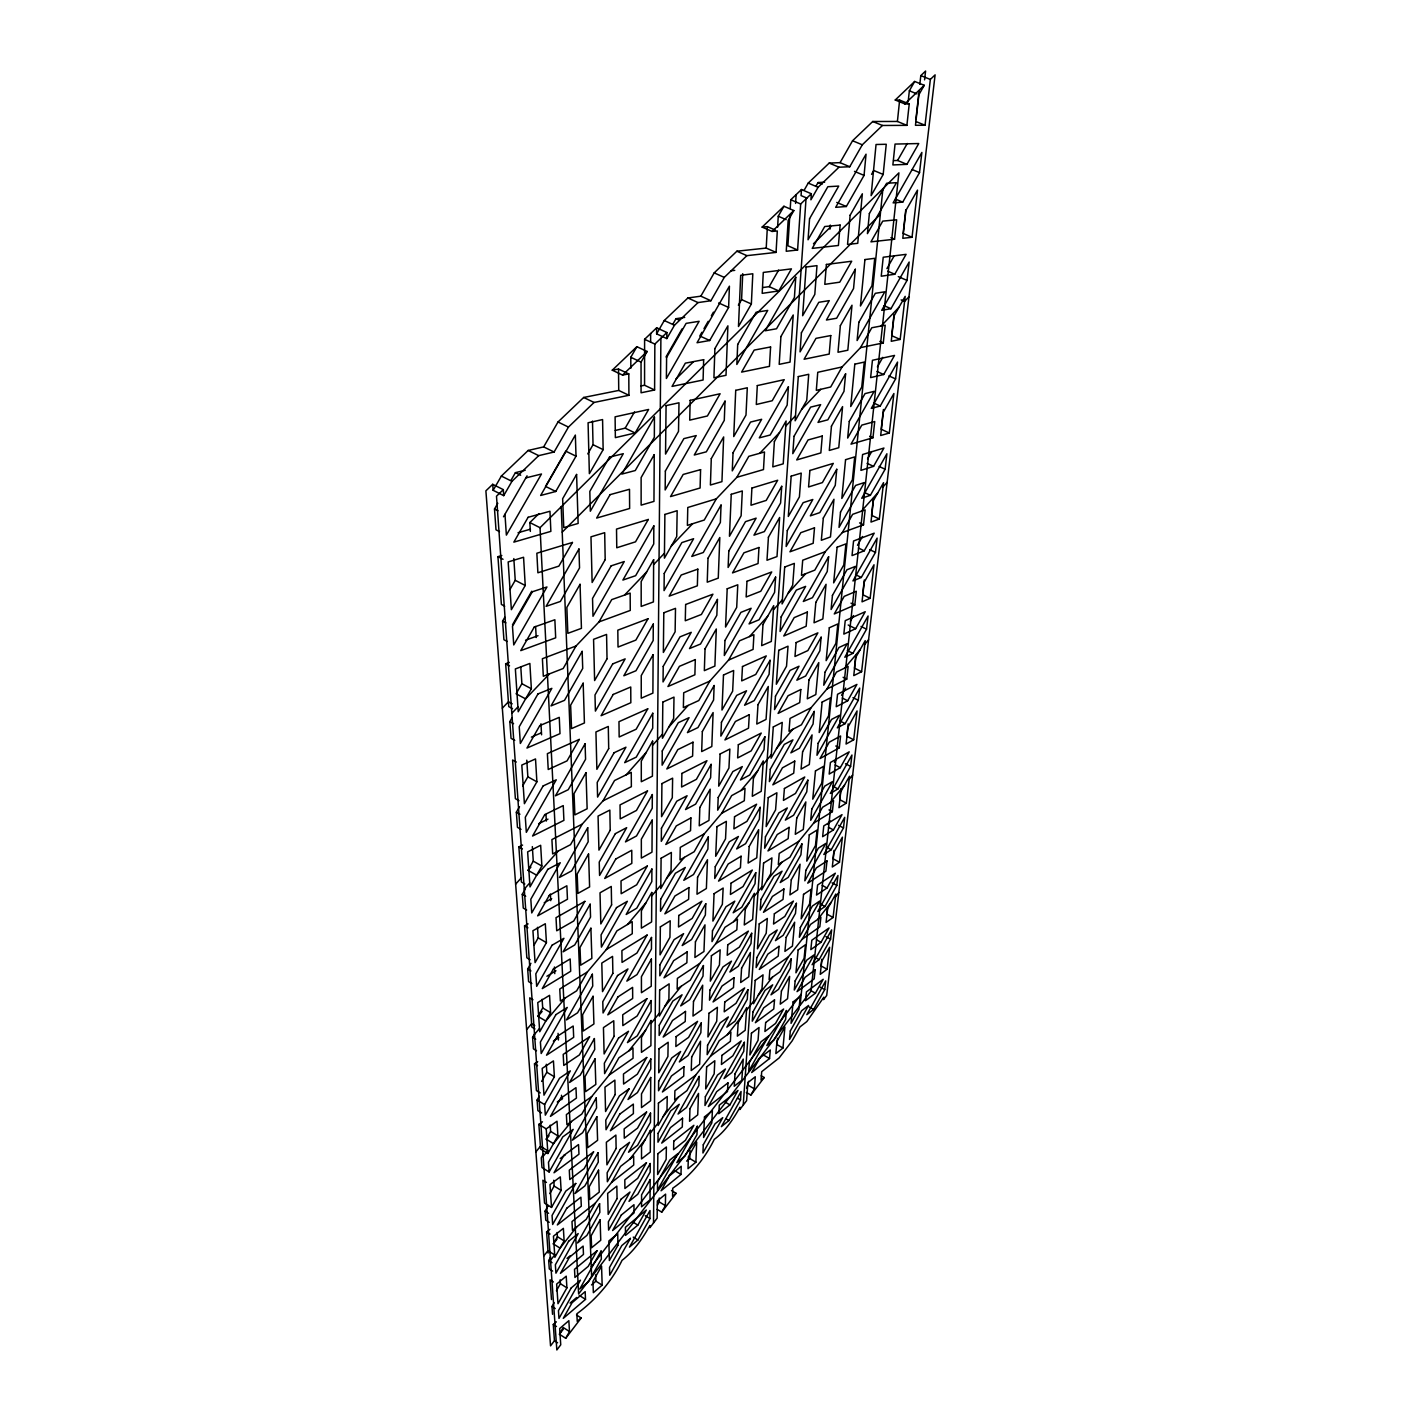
<?xml version="1.0" encoding="UTF-8"?>
<svg xmlns="http://www.w3.org/2000/svg" width="1421" height="1421" viewBox="0 0 1421 1421"><rect width="100%" height="100%" fill="white"/><g stroke="black" fill="none" stroke-linecap="round" stroke-linejoin="round"><path stroke-width="1.5" d="M666.875 332.514L654.85 344.077L654.601 389.993L644.566 385.251L644.601 339.299L656.662 327.789L666.875 332.514L666.822 338.589L656.626 333.864L656.662 327.789M650.623 342.372L650.64 333.526M649.93 1218.543L649.983 1210.55L629.45 1247.123L637.905 1240L649.93 1218.543L645.276 1215.683M653.518 1222.948L660.889 338.287M657.408 1205.132L659.237 1201.9L659.273 1198.045M657.141 1209.307L661.742 1212.149L665.383 1205.665L665.579 1194.137L657.337 1200.94L657.141 1218.188L649.894 1227.726L649.894 1225.524C642.594 1238.455 633.926 1251.208 622.043 1260.338C611.616 1281.635 595.879 1299.735 576.837 1313.803L577.246 1321.37L581.171 1317.978L576.482 1314.958M680.979 1174.457L681.21 1166.268L669.469 1175.824L661.067 1190.78L680.979 1174.457L674.797 1170.709M686.609 1161.099L689.789 1158.524L690.055 1150.477M695.899 1162.2L696.681 1142.111L688.386 1156.872L688.013 1168.684L695.899 1162.2L689.789 1158.524M728.618 307.451L729.417 286.172L697.054 342.727L709.701 340.507L728.618 307.451L718.706 302.957M738.369 305.213L741.584 299.6L742.721 273.685M751.354 304.005L752.81 273.773L740.678 275.319L738.476 326.528L751.354 304.005L741.584 299.6M762.136 227.094L772.1 231.445L777.305 230.966L776.061 252.405L766.221 248.071L767.376 226.632L762.136 227.094L783.948 206.276L793.842 210.557L788.158 220.521L786.239 251.268L797.59 250.007L800.68 204.002L811.338 193.753L801.48 189.526L790.787 199.739L790.236 208.496M777.607 227.2L778.246 216.223L783.948 206.276M789.827 215.086L787.891 245.762L797.59 250.007M795.582 203.416L796.151 194.624M740.501 1099.925L741.069 1091.523L721.371 1126.658L728.955 1120.53L740.501 1099.925L737.463 1098.131M801.48 189.526L801.071 195.601L806.968 198.123M743.236 1105.094L806.027 198.869M811.338 193.753L810.911 199.81L818.07 187.288L838.994 167.198L849.758 166.754L862.298 144.8L882.423 125.474L906.9 125.35L909.227 103.982L899.635 100.092L895.248 100.003L914.68 81.459L924.254 85.296L918.907 94.674L915.461 125.297L925.035 125.261L930.346 79.434L935.107 74.869L826.702 995.464L823.558 999.602L823.825 997.205L806.826 1021.575L799.97 1026.903L792.208 1040.794L779.188 1057.881L761.709 1071.683L761.034 1080.084L764.214 1077.544L761.212 1075.804M746.611 1088.433L748.636 1081.292M746.362 1092.429L750.874 1095.058L754.356 1088.841L755.279 1076.763L747.89 1082.607L746.611 1100.671L739.861 1109.535L740.021 1107.225C733.254 1119.144 725.456 1131.169 714.266 1139.358C704.674 1158.843 690.659 1175.842 672.737 1188.222L672.559 1196.233L676.094 1193.303L671.494 1190.496M829.971 229.154L830.29 225.069M759.755 1058.165L751.709 1072.535L769.56 1058.538L770.289 1049.995L758.317 1059.107M777.536 1038.307L776.985 1044.595L782.971 1048.023L775.866 1053.583L776.967 1041.273L784.907 1027.081L782.971 1048.023M864.057 175.405L866.046 154.179L835.69 207.324L846.33 206.507L864.057 175.405L854.501 171.373M883.187 174.446L886.242 144.267L876.047 144.498L871.109 195.654L883.187 174.446L873.755 170.484L871.57 174.339M800.112 1005.34L882.921 188.656M906.9 125.35L897.415 121.46L899.635 100.092M908.161 101.744L909.351 90.802L914.68 81.459M813.665 823.096L832.351 811.693L833.559 800.698L822.528 807.306L813.665 823.096L798.904 841.268L789.952 857.165L778.317 864.465L779.205 853.453L798.904 841.268M839.296 747.819L840.575 736.007L829.225 742.224L820.024 758.565L839.296 747.819L835.797 746.007M826.88 689.043L846.756 679.114L848.142 666.396L836.418 672.115L826.88 689.043L811.054 707.729L801.426 724.799L788.992 731.264L790.023 718.44L811.054 707.729M854.803 605.009L856.295 591.243L844.198 596.376L834.269 613.961L854.803 605.009L851.019 603.143M842.298 532.591L863.524 524.811L865.14 509.89L852.636 514.331L842.298 532.591L825.264 551.685L814.819 570.123L801.48 575.345L802.705 560.229L825.264 551.685M872.974 437.757L874.732 421.54L861.801 425.11L851.019 444.134L872.974 437.757L869.688 436.229M860.522 347.612L883.276 342.923L885.194 325.214L871.801 327.754L860.522 347.612L842.067 366.955L830.681 386.992L816.311 390.366L817.75 372.302L842.067 366.955M894.537 239.225L896.651 219.811L882.761 221.108L870.949 241.854L894.537 239.225L890.931 237.662M821.8 959.299L821.054 965.907L827.075 969.264L829.633 947.274L821.711 961.395L820.254 974.344L827.075 969.264M827.555 907.859L826.862 914.076L833.079 917.486L835.814 894.04L827.626 908.605L826.081 922.407L833.079 917.486M834.003 850.415L833.061 858.781L839.491 862.245L842.404 837.164L833.949 852.227L832.297 866.988L839.491 862.245M840.895 788.833L839.687 799.632L846.348 803.149L849.474 776.292L840.735 791.852L838.958 807.661L846.348 803.149M848.177 723.857L846.792 736.22L853.701 739.79L857.058 710.944L848 727.055L846.081 744.036L853.701 739.79M855.851 655.401L854.43 668.083L861.606 671.707L865.211 640.64L855.815 657.319L853.755 675.614L861.606 671.707M864.288 579.963L862.654 594.653L870.132 598.312L874.022 564.776L864.252 582.077L862.032 601.847L870.132 598.312M873.453 498.149L871.535 515.29L879.333 519.002L883.542 482.66L873.382 500.654L870.984 522.075L879.333 519.002M883.4 409.497L881.18 429.249L889.315 433.014L893.898 393.51L883.294 412.232L880.683 435.519L889.315 433.014M894.04 314.503L891.66 335.658L900.168 339.441L905.177 296.367L894.093 315.871L891.251 341.289L900.168 339.441M905.763 209.864L903.117 233.453L912.033 237.271L917.504 190.112L905.923 210.468L902.797 238.302L912.033 237.271M915.906 119.24L919.085 90.891M919.813 84.336L920.808 75.615L925.586 71.05L924.574 79.842M824.713 989.62L825.725 980.899L806.808 1014.701L813.611 1009.443L824.713 989.62L820.254 987.115M830.575 939.192L831.64 929.902L812.119 964.752L819.118 959.637L830.575 939.192L825.956 936.652M836.809 885.407L837.964 875.496L817.785 911.465L824.979 906.509L836.809 885.407L832.049 882.832M843.47 827.946L844.713 817.341L823.843 854.483L831.249 849.74L843.47 827.946L838.55 825.335M850.611 766.399L851.943 755.031L830.344 793.433L837.946 788.921L850.611 766.399L845.513 763.734M858.284 700.322L859.705 688.084L837.306 727.854L845.158 723.626L858.284 700.322L852.991 697.622M866.544 629.183L868.071 616.004L844.82 657.23L852.92 653.34L866.544 629.183L861.019 626.448M875.46 552.396L877.112 538.133L852.937 580.923L861.304 577.459L875.46 552.396L869.705 549.625M885.105 469.25L886.899 453.779L861.73 498.256L870.363 495.307L885.105 469.25L879.119 466.443M895.585 378.91L897.539 362.071L871.286 408.378L880.221 406.033L895.585 378.91L888.907 375.89M907.024 280.417L909.156 262.032L881.713 310.311L890.967 308.694L907.024 280.417L898.285 276.615M919.529 172.616L921.874 152.438L893.134 202.883L902.726 202.137L919.529 172.616L912.193 169.561M637.851 1225.115L646.306 1210.035L625.418 1227.3L625.524 1235.364L637.851 1225.115L633.144 1222.202M788.371 956.866L780.04 971.733L769.098 979.584L769.862 970.01L788.371 956.866L802.208 939.21L810.503 924.449L820.894 917.22L819.846 926.794L802.208 939.21M827.022 888.001L835.335 873.205L817.59 885.017L816.524 895.07L827.022 888.001L822.208 885.39M729.897 1104.881L737.996 1090.422L719.292 1105.201L718.848 1113.691L729.897 1104.881L725.296 1102.181M821.018 942.301L829.065 927.966L811.817 940.222L810.823 949.619L821.018 942.301L816.382 939.743M815.405 993.19L823.203 979.282L806.418 991.894L805.494 1000.721L815.405 993.19L810.911 990.668M699.665 963.527L690.304 980.153L677.142 989.034L677.373 978.376L699.665 963.527L715.704 943.775L724.994 927.291L737.446 919.192L736.824 929.867L715.704 943.775M847.68 700.784L856.916 684.407L837.537 694.265L836.223 706.734L847.68 700.784L842.316 698.048M576.695 1226.909L560.052 1248.135L553.32 1243.89L557.387 1236.679L557.103 1232.487M552.609 1271.067L549.288 1268.953L548.684 1260.551L550.709 1256.946M564.119 1240.906L554.865 1257.336L553.444 1236.217L563.373 1228.366L564.119 1240.906L557.387 1236.679M834.393 762.331L836.383 758.814M595.346 1203.107L586.234 1219.307L572.45 1230.284L571.988 1221.563L595.346 1203.107L611.545 1182.45L620.568 1166.392L633.659 1156.214L633.713 1165.06L611.545 1182.45M840.291 767.677L849.207 751.851L830.397 762.491L829.189 774.072L840.291 767.677L835.139 764.978M556.446 1290.748L560.407 1283.696L560.158 1279.806M552.556 1314.301L551.987 1306.503L554.119 1302.72M566.908 1287.835L557.991 1303.714L556.659 1284.069L566.215 1276.182L566.908 1287.835L560.407 1283.696M827.857 824.482L830.006 820.663M695.668 1075.129L686.947 1090.635L674.691 1099.943L674.886 1090.76L695.668 1075.129L710.607 1056.069L719.257 1040.687L730.909 1032.072L730.376 1041.344L710.607 1056.069M833.434 829.935L842.014 814.642L823.771 825.921L822.635 836.685L833.434 829.935L828.443 827.271M559.43 1334.23L563.213 1327.498L569.501 1331.548L565.7 1338.298L559.43 1334.23L563.302 1329.168M541.596 1112.892L537.866 1110.618L537.102 1100.049L539.234 1096.284M554.385 1076.781L543.977 1095.182L542.183 1068.414L553.444 1060.901L554.385 1076.781L546.819 1072.233L546.303 1064.276M857.485 545.309L862.458 536.499M544.616 1104.597L559.501 1078.273L570.336 1070.883L545.327 1115.165L544.616 1104.597L537.102 1100.049M704.319 833.807L694.194 851.712L680.002 859.883L680.268 847.396L704.319 833.807L721.619 813.38L731.655 795.618L745.03 788.3L744.302 800.734L721.619 813.38M864.234 550.815L874.199 533.177L853.559 540.992L852.032 555.593L864.234 550.815L858.426 548.009M571.491 1121.453L553.497 1143.639L546.232 1139.18L550.62 1131.4L550.211 1125.13M543.302 1154.172L541.277 1157.778L541.969 1167.547L549.128 1171.97L573.178 1129.375L562.769 1136.907L548.488 1162.236L549.128 1171.97M547.902 1153.532L557.885 1135.841L557.014 1121.222L546.232 1128.878L547.902 1153.532L540.637 1149.074L538.861 1124.366L542.467 1121.826M850.326 621.243L853.524 615.577M591.651 1096.621L581.828 1114.028L566.908 1124.739L566.375 1114.579L591.651 1096.621L609.129 1075.075L618.881 1057.81L632.984 1047.987L633.056 1058.254L609.129 1075.075M855.637 628.704L865.229 611.723L845.229 620.657L843.825 634.121L855.637 628.704L848.195 625.009M549.874 1193.604L554.137 1186.055L553.764 1180.247M549.216 1222.326L545.771 1220.159L545.113 1211.118L548.293 1205.505M551.508 1207.424L561.117 1190.389L560.318 1176.872L549.98 1184.634L551.508 1207.424L544.527 1203.072L542.893 1180.229L546.446 1182.432M841.552 695.313L845.655 688.048M531.809 983.492L528.576 981.591L527.671 969.033L530.903 963.331M546.428 942.62L535.078 962.621L532.928 930.737L545.309 923.739L546.428 942.62L538.186 937.86L537.511 927.345M877.396 366.884L882.814 357.346M709.79 681.121L698.777 700.553L683.359 707.605L683.696 692.791L709.79 681.121L728.564 660.09L739.471 640.853L753.912 634.707L753.077 649.397L728.564 660.09M883.702 374.522L894.52 355.428L872.441 360.295L870.629 377.595L883.702 374.522L876.935 371.467M565.416 997.879L545.806 1021.042L537.92 1016.37L542.698 1007.951L542.129 999.283M536.516 1050.723L533.426 1048.858L532.591 1037.348L534.651 1033.706M550.566 1012.605L539.714 1031.77L537.76 1002.604L549.554 995.322L550.566 1012.605L542.698 1007.951M867.538 458.912L871.695 451.594M587.335 971.982L576.66 990.828L560.389 1001.023L559.767 989.016L587.335 971.982L606.323 949.548L616.892 930.879L632.203 921.678L632.274 933.721L606.323 949.548M873.56 466.372L883.933 448.041L862.6 454.507L860.931 470.369L873.56 466.372L867.094 463.335M541.632 1081.417L546.819 1072.233M716.326 498.842L704.248 520.05L687.391 525.379L687.782 507.492L716.326 498.842L736.86 477.314L748.814 456.319L764.498 451.985L763.486 469.569L736.86 477.314M906.9 164.356L918.748 143.539L895.052 144.072L892.868 164.943L906.9 164.356L897.592 160.466L893.56 160.626M558.187 851.09L536.658 875.212L528.044 870.327L533.266 861.144L532.342 846.614M526.658 910.026L523.265 908.072L522.271 894.306L525.468 888.711M541.881 866.028L529.997 886.917L527.635 851.907L540.655 845.282L541.881 866.028L533.266 861.144M886.935 268.587L894.129 255.94M582.201 824.144L570.549 844.66L552.662 853.95L551.916 839.562L582.201 824.144L603.001 800.858L614.529 780.538L631.261 772.349L631.368 786.683L603.001 800.858M894.768 274.253L906.083 254.341L883.223 257.237L881.233 276.207L894.768 274.253L887.681 271.18M534.065 945.125L538.186 937.86M520.779 666.786L521.88 683.696L516.107 693.785L525.592 698.883L549.447 673.874M804.144 190.236L808.229 183.078L829.189 163.078L840.06 162.651L849.758 166.754M514.757 740.394L511.045 738.369L509.837 721.619L511.915 717.978M815.903 186.311L818.052 182.545L824.642 182.19M531.365 688.776L518.221 711.761L515.361 668.936L529.873 663.447L531.365 688.776L521.88 683.696M762.917 287.522L769.187 286.651L778.637 270.114M840.06 162.651L852.564 140.75L872.743 121.496L897.415 121.46M576.038 645.987L563.178 668.509L543.319 676.254L542.396 658.705L576.038 645.987L598.987 621.918L611.705 599.626L630.16 593.108L630.267 610.426L598.987 621.918M778.815 290.95L791.426 268.871L763.29 272.441L762.189 293.348L778.815 290.95L769.187 286.651M522.662 785.92L527.848 776.825L526.782 760.182M521.01 829.349L517.457 827.359L516.356 812.226L519.5 806.702M536.889 781.799L524.402 803.7L521.809 765.066L535.522 758.938L536.889 781.799L527.848 776.825M897.592 160.466L907.273 143.468M630.853 368.252L630.782 357.293L636.874 346.688L647.141 351.484L641.049 362.106L641.066 392.782L654.601 389.993M555.753 491.488L576.02 456.194L575.345 435.057L540.655 495.467L555.753 491.488L545.522 486.373L565.753 451.15L576.02 456.194M509.908 589.573L515.237 580.301L513.834 558.56M587.743 453.921L593.037 444.702L592.486 421.078M656.626 333.864L664.264 320.524L687.888 297.966L700.837 296.172L710.909 300.737L724.266 277.397L746.895 255.656L776.061 252.405M507.19 641.457L503.922 639.734L502.59 621.119L504.775 617.282M672.755 324.379L676.005 318.713L684.709 317.38M525.237 585.488L511.365 609.68L508.167 561.934L523.567 557.263L525.237 585.488L515.237 580.301M603.143 449.64L589.36 473.655L588.081 422.765L602.575 419.568L603.143 449.64L593.037 444.702M666.822 338.589L674.478 325.231L698.031 302.584L710.909 300.737M512.484 624.796L531.738 591.225M615.24 430.456L625.187 428.165L634.494 411.912M666.023 356.92L682.098 328.855M700.837 296.172L714.195 272.868L736.877 251.215L766.221 248.071M635.151 432.979L648.615 409.461L615.098 416.833L615.364 437.632L635.151 432.979L625.187 428.165M701.903 332.283L699.807 335.96L709.701 340.507M703.999 328.624L708.209 321.288M711.353 315.782L713.449 312.123M554.101 452.02L538.701 455.644L511.933 481.346L503.709 495.645L493.158 490.316L501.364 476.053L528.186 450.457L543.675 446.887L554.101 452.02L568.453 427.082L594.067 402.463L628.917 395.287L628.793 373.901L618.508 369.034L612.256 370.188L622.576 375.073L628.793 373.901M499.464 531.578L496 529.82L494.508 509.002L497.812 503.265M511.009 480.298L515.414 472.642L525.202 470.262M503.496 516.782L527.049 475.822M543.675 446.887L558.009 421.984L583.676 397.471L618.739 390.438L628.917 395.287M565.7 1338.298L581.171 1317.978M661.742 1212.149L676.094 1193.303M750.874 1095.058L764.214 1077.544M556.357 1321.85L553.284 1324.461L554.456 1340.731L550.549 1345.865L485.893 490.831L492.714 484.312L503.318 489.641L503.709 495.645M591.26 1266.822L801.249 994.114M550.495 1260.32L554.705 1254.956L547.973 1250.693L543.746 1256.04M629.681 1159.305L645.454 1139.198M650.427 1132.857L658.189 1122.945M663.11 1116.657L678.456 1097.083M727.374 1034.683L741.94 1016.122M746.522 1010.26L753.716 1001.077M758.263 995.286L772.456 977.168M817.732 919.405L831.232 902.193M835.495 896.758L838.834 892.512M553.32 1243.89L557.156 1239.005M543.142 1156.374L547.707 1150.761L540.442 1146.285L535.877 1151.88M628.704 1050.972L645.685 1030.047M651.031 1023.457L659.397 1013.137M664.691 1006.619L681.192 986.298M733.662 921.643L749.258 902.442M754.178 896.385L761.869 886.899M766.736 880.913L781.905 862.227M830.201 802.705L844.571 784.996M849.101 779.419L852.653 775.031M546.232 1139.18L549.003 1135.77M534.527 1034.346L539.5 1028.484M627.549 924.467L645.951 902.744M651.759 895.887L660.801 885.194M666.538 878.427L684.371 857.36M740.963 790.52L757.748 770.697M763.041 764.445L771.301 754.675M776.523 748.512L792.811 729.275M844.589 668.136L859.954 649.983M864.803 644.264L868.586 639.77M526.623 1029.639L531.614 1023.777L534.758 1025.66M537.92 1016.37L542.129 1011.415M524.26 889.102L529.731 882.974M626.199 774.836L646.271 752.331M652.594 745.243L662.47 734.177M668.705 727.197L688.119 705.438M749.542 636.572L767.713 616.217M773.433 609.804L782.367 599.786M788.016 593.445L805.6 573.729M861.339 511.24L877.858 492.732M883.063 486.906L887.13 482.341M515.628 884.164L521.098 878.071M528.044 870.327L530.921 867.112M511.844 713.306L517.901 706.947M624.565 595.079L646.662 571.899M653.607 564.617L664.46 553.249M671.298 546.055L692.595 523.745M759.755 453.299L779.543 432.535M785.777 426.016L795.494 415.82M801.639 409.372L820.734 389.336M881.144 325.995L898.978 307.291M908.978 296.794L904.591 301.394L901.127 299.884M502.324 708.155L508.398 701.814L512.199 703.857M562.219 532.129L880.327 214.322M540.033 527.706L898.907 172.865L811 991.165L578.613 1293.909L540.033 527.706L529.855 522.555L538.95 513.603M675.97 378.945L693.359 361.84M813.487 243.755L830.876 226.667M503.318 489.641L496.497 496.195L556.837 1349.95L560.744 1344.817L559.661 1328.582L568.844 1320.677L569.501 1331.548M622.576 375.073L647.141 351.484M772.1 231.445L793.842 210.557M895.248 100.003L904.857 103.911L924.254 85.296M612.256 370.188L636.874 346.688M585.505 1299.362L563.284 1318.351L572.041 1302.755L585.168 1291.618L585.505 1299.362L579.2 1295.348M602.167 1285.135L593.356 1292.666L592.93 1281.493L601.563 1266.111L602.167 1285.135L595.914 1281.191L595.683 1274.832M570.087 1303.057L576.677 1297.48M591.491 1284.921L595.914 1281.191M567.032 1258.384L570.336 1255.684M669.309 1175.167L672.542 1172.556M548.133 1253.073L546.605 1231.9L549.927 1229.307M560.247 1158.524L565.256 1154.829M557.281 1101.95L562.609 1098.22M540.211 1092.891L536.428 1090.6L534.491 1063.778L537.724 1061.647M553.355 1041.096L558.808 1037.543M546.907 976.245L555.948 970.774M530.14 959.743L526.854 957.825L524.562 925.888L528.097 923.899M544.207 902.761L551.703 898.64M524.829 883.986L521.4 882.015L518.86 846.952L522.591 845.069M538.648 823.718L547.973 819.135M531.383 737.108L541.135 732.916M512.537 708.688L508.754 706.628L505.663 663.767L509.304 662.399M525.557 640.214L538.008 635.702M504.704 606.181L501.382 604.44L497.936 556.659L501.808 555.504M518.043 532.733L530.459 529.198M525.912 477.882L541.472 474.01L506.373 535.113L504.97 514.313M640.676 386.032L644.566 385.251M730.696 270.843L734.764 270.345M904.857 103.911L909.227 103.982M920.808 75.615L930.346 79.434M909.351 90.802L916.989 93.893M915.675 121.424L925.035 125.261M872.743 121.496L882.423 125.474M852.564 140.75L862.298 144.8M829.189 163.078L838.994 167.198M895.408 199.047L902.726 202.137M818.052 182.545L821.977 184.215M808.229 183.078L818.07 187.288M836.774 202.421L846.33 206.507M790.787 199.739L800.68 204.002M778.246 216.223L786.168 219.651M767.376 226.632L775.315 230.095M883.986 305.604L890.967 308.694M736.877 251.215L746.895 255.656M879.83 341.377L883.276 342.923M714.195 272.868L724.266 277.397M687.888 297.966L698.031 302.584M873.56 402.978L880.221 406.033M676.005 318.713L679.38 320.276M664.264 320.524L674.478 325.231M644.601 339.299L654.85 344.077M630.782 357.293L641.049 362.106M864.377 492.465L870.363 495.307M859.581 522.91L863.524 524.811M583.676 397.471L594.067 402.463M558.009 421.984L568.453 427.082M855.566 574.67L861.304 577.459M528.186 450.457L538.701 455.644M515.414 472.642L520.672 475.253M501.364 476.053L511.933 481.346M847.413 650.587L852.92 653.34M843.115 677.284L846.756 679.114M494.508 509.002L497.989 510.761M839.864 720.909L845.158 723.626M497.936 556.659L503.052 559.288M832.848 786.239L837.946 788.921M502.59 621.119L505.894 622.86M828.994 809.899L832.351 811.693M505.663 663.767L509.535 665.827M826.312 847.094L831.249 849.74M509.837 721.619L513.585 723.662M820.219 903.916L824.979 906.509M516.285 762.029L512.59 760.004L515.379 798.673L518.985 800.68M814.517 957.079L819.118 959.637M516.356 812.226L519.944 814.215M809.153 1006.938L813.611 1009.443M518.86 846.952L522.377 848.941M522.271 894.306L525.699 896.278M763.521 1055.057L769.56 1058.538M524.562 925.888L527.902 927.824M748.352 1085.324L754.356 1088.841M527.671 969.033L530.939 970.952M532.946 999.762L529.749 997.862L531.845 1027.081L534.989 1028.964M725.918 1118.736L728.955 1120.53M532.591 1037.348L535.717 1039.213M534.491 1063.778L537.564 1065.626M538.861 1124.366L546.232 1128.878M550.62 1131.4L557.885 1135.841M659.237 1201.9L665.383 1205.665M554.137 1186.055L561.117 1190.389M633.251 1237.123L637.905 1240M545.113 1211.118L548.595 1213.303M546.605 1231.9L550.034 1234.05M548.684 1260.551L552.023 1262.683M553.373 1281.955L550.069 1279.859L551.49 1299.54M551.987 1306.503L555.22 1308.563M553.284 1324.461L556.464 1326.521M554.456 1340.731L557.6 1342.774M492.714 484.312L493.158 490.316M529.855 522.555L530.353 531.401M535.61 626.483L536.214 637.532M540.975 723.769L541.579 734.817M545.984 814.428L546.339 821.054M550.371 894.04L550.744 900.665M554.403 967.008L554.776 973.634M558.062 1033.333L558.435 1039.977M561.49 1095.254L561.721 1099.676M561.206 506.782L591.651 1276.928M618.508 369.034L618.739 390.438M650.161 1179.554L650.036 1199.821L641.564 1206.784L641.564 1194.883L650.161 1179.554M650.25 1163.533L650.196 1172.112L637.745 1194.279L629.006 1201.349L650.25 1163.533M650.427 1130.334L650.303 1152.058L641.528 1158.932L641.528 1146.179L650.427 1130.334M650.534 1113.123L650.481 1122.324L637.585 1145.273L628.526 1152.253L650.534 1113.123M650.729 1077.455L650.605 1100.795L641.51 1107.581L641.493 1093.868L650.729 1077.455M650.836 1058.947L650.782 1068.858L637.407 1092.607L628.011 1099.481L650.836 1058.947M651.049 1020.527L650.907 1045.678L641.475 1052.322L641.457 1037.543L651.049 1020.527M651.155 1000.562L651.102 1011.237L637.212 1035.891L627.443 1042.605L651.155 1000.562M651.404 959.051L651.244 986.227L641.439 992.693L641.422 976.707L651.404 959.051M651.511 937.451L651.457 949.015L636.999 974.593L626.839 981.129L651.511 937.451M651.777 892.459L651.6 921.927L641.386 928.162L641.386 910.825L651.777 892.459M651.902 869.013L651.83 881.571L636.768 908.179L626.181 914.467L651.902 869.013M652.186 820.095L651.99 852.156L641.351 858.089L641.333 839.225L652.186 820.095M652.328 794.552L652.239 808.229L636.519 835.957L625.471 841.907L652.328 794.552M652.612 741.158L652.417 776.168L641.297 781.728L641.297 761.105L652.612 741.158M652.772 713.235L652.701 728.191L636.253 757.127L624.689 762.668L652.772 713.235M653.109 654.726L652.896 693.111L641.244 698.191L641.244 675.579L653.109 654.726M653.287 624.068L653.18 640.498L635.969 670.748L623.837 675.774L653.287 624.068M653.642 559.679L653.411 601.936L641.191 606.412L641.173 581.526L653.642 559.679M653.838 525.841L653.731 543.977L635.649 575.683L622.895 580.052L653.838 525.841M654.228 454.649L653.962 501.4L641.137 505.13L641.12 477.58L654.228 454.649M654.442 417.135L654.335 437.259L635.276 470.529L621.847 474.081L654.442 417.135M657.55 1181.899L657.461 1190.176L678.03 1153.497L669.771 1160.122L657.55 1181.899M657.852 1153.728L657.621 1174.545L666.165 1159.341L666.378 1147.013L657.852 1153.728M658.083 1133.354L657.976 1142.2L679.274 1104.295L670.73 1110.831L658.083 1133.354M658.42 1103.14L658.172 1125.468L667 1109.748L667.231 1096.515L658.42 1103.14M658.651 1081.257L658.545 1090.76L680.623 1051.522L671.76 1057.935L658.651 1081.257M659.007 1048.769L658.74 1072.784L667.906 1056.496L668.154 1042.268L659.007 1048.769M659.273 1025.198L659.149 1035.447L682.062 994.789L672.879 1001.041L659.273 1025.198M659.646 990.171L659.362 1016.068L668.882 999.194L669.131 983.865L659.646 990.171M659.93 964.735L659.806 975.801L683.608 933.633L674.087 939.672L659.93 964.735M660.356 926.865L660.037 954.876L669.93 937.363L670.215 920.772L660.356 926.865M660.658 899.315L660.516 911.305L685.277 867.485L675.384 873.276L660.658 899.315M661.102 858.248L660.765 888.622L671.067 870.416L671.369 852.44L661.102 858.248M661.44 828.301L661.298 841.339L687.089 795.742L676.787 801.195L661.44 828.301M661.92 783.593L661.564 816.684L672.293 797.732L672.63 778.157L661.92 783.593M662.275 750.963L662.133 765.173L689.078 717.658L678.314 722.685L662.275 750.963M662.825 702.098L662.417 738.263L673.643 718.493L673.998 697.107L662.825 702.098M663.216 666.378L663.039 681.938L691.245 632.327L680.002 636.857L663.216 666.378M663.802 612.771L663.358 652.452L675.117 631.812L675.508 608.348L663.802 612.771M664.229 573.498L664.051 590.621L693.608 538.719L681.849 542.591L664.229 573.498M664.886 514.438L664.406 558.169L676.733 536.552L677.16 510.707L664.886 514.438M665.365 471.026L665.152 489.961L696.219 435.572L683.874 438.627L665.365 471.026M666.076 405.624L665.543 454.081L678.51 431.398L678.989 402.782L666.076 405.624M666.609 357.435L666.378 378.466L699.114 321.306L686.13 323.366L666.609 357.435M673.767 1141.152L673.59 1149.731L685.455 1140.281L693.874 1125.29L673.767 1141.152M676.094 1036.637L675.863 1046.513L688.563 1037.401L697.587 1021.362L676.094 1036.637M678.758 915.497L678.51 927.007L692.169 918.446L701.903 901.198L678.758 915.497M681.902 773.433L681.6 787.003L696.397 779.33L706.947 760.697L681.902 773.433M685.633 604.511L685.277 620.764L701.388 614.476L712.916 594.191L685.633 604.511M690.162 400.331L689.718 420.136L707.409 415.98L720.11 393.759L690.162 400.331M682.542 1118.203L682.293 1126.977L661.724 1143.106L670.41 1127.652L682.542 1118.203M683.981 1066.727L683.714 1076.123L662.417 1091.985L671.423 1075.999L683.981 1066.727M685.508 1011.432L685.224 1021.521L663.163 1037.064L672.506 1020.491L685.508 1011.432M687.178 951.875L686.876 962.763L663.98 977.843L673.661 960.667L687.178 951.875M688.954 887.574L688.634 899.351L664.85 913.863L674.939 895.994L688.954 887.574M690.908 817.91L690.553 830.681L665.792 844.465L676.307 825.903L690.908 817.91M693.004 742.188L692.613 756.096L666.822 768.974L677.799 749.631L693.004 742.188M695.313 659.593L694.887 674.78L667.941 686.538L679.416 666.342L695.313 659.593M697.818 569.146L697.356 585.807L669.184 596.145L681.21 575.025L697.818 569.146M700.589 469.64L700.091 488.007L670.534 496.586L683.181 474.454L700.589 469.64M703.661 359.691L703.093 380.011L672.044 386.405L685.348 363.154L703.661 359.691M689.967 1108.646L689.558 1121.276L697.711 1114.881L698.528 1093.406L689.967 1108.646M691.672 1056.975L691.228 1070.528L699.647 1064.24L700.535 1041.22L691.672 1056.975M693.484 1001.503L693.004 1016.051L701.725 1009.922L702.685 985.179L693.484 1001.503M695.437 941.786L694.922 957.452L703.963 951.502L704.994 924.858L695.437 941.786M697.551 877.29L697 894.235L706.379 888.516L707.48 859.723L697.551 877.29M699.843 807.465L699.239 825.832L708.99 820.414L710.18 789.188L699.843 807.465M702.329 731.584L701.672 751.567L711.814 746.505L713.111 712.56L702.329 731.584M705.047 648.829L704.336 670.659L714.887 666.058L716.308 628.988L705.047 648.829M708.013 558.24L707.232 582.184L718.262 578.134L719.808 537.511L708.013 558.24M711.282 458.646L710.411 485.005L721.939 481.648L723.662 436.94L711.282 458.646M714.887 348.607L713.928 377.791L726.007 375.304L727.907 325.835L714.887 348.607M697.285 1126.249L696.947 1134.722L684.975 1156.09L676.84 1162.662L697.285 1126.249M699.185 1076.408L698.848 1085.484L686.45 1107.563L678.048 1114.046L699.185 1076.408M701.228 1022.978L700.855 1032.73L688.013 1055.572L679.327 1061.931L701.228 1022.978M703.431 965.57L703.022 976.067L689.718 999.709L680.712 1005.908L703.431 965.57M705.793 903.703L705.367 915.017L691.53 939.547L682.187 945.551L705.793 903.703M708.351 836.845L707.889 849.083L693.501 874.554L683.803 880.31L708.351 836.845M711.122 764.356L710.624 777.66L695.633 804.126L685.544 809.561L711.122 764.356M714.141 685.526L713.591 700.002L697.96 727.57L687.444 732.614L714.141 685.526M717.445 599.431L716.841 615.275L700.5 644.033L689.505 648.58L717.445 599.431M721.051 505.059L720.376 522.448L703.271 552.52L691.778 556.446L721.051 505.059M725.03 401.148L724.284 420.332L706.326 451.825L694.283 455.004L725.03 401.148M703.271 1144.811L702.933 1152.999L722.756 1117.634L715.047 1123.798L703.271 1144.811M704.479 1116.906L703.59 1137.511L711.814 1122.856L712.401 1110.636L704.479 1116.906M705.349 1096.746L704.976 1105.502L725.456 1068.983L717.516 1075.058L705.349 1096.746M706.628 1066.887L705.686 1088.948L714.177 1073.814L714.816 1060.741L706.628 1066.887M707.551 1045.305L707.161 1054.684L728.351 1016.939L720.163 1022.889L707.551 1045.305M708.937 1013.297L707.924 1036.957L716.717 1021.29L717.392 1007.294L708.937 1013.297M709.932 990.117L709.505 1000.189L731.46 961.147L722.987 966.919L709.932 990.117M711.406 955.711L710.322 981.147L719.435 964.948L720.163 949.885L711.406 955.711M712.489 930.755L712.01 941.608L734.799 901.163L726.024 906.722L712.489 930.755M714.07 893.685L712.898 921.092L722.365 904.307L723.147 888.072L714.07 893.685M715.243 866.739L714.727 878.462L738.405 836.489L729.31 841.8L715.243 866.739M716.966 826.649L715.687 856.295L725.527 838.87L726.362 821.338L716.966 826.649M718.209 797.483L717.676 810.183L742.295 766.594L732.863 771.567L718.209 797.483M720.092 754L718.706 786.168L728.937 768.051L729.861 749.045L720.092 754M721.442 722.33L720.856 736.114L746.522 690.784L736.717 695.366L721.442 722.33M723.484 675.011L721.975 710.02L732.65 691.174L733.645 670.481L723.484 675.011M724.976 640.48L724.319 655.525L751.123 608.277L740.909 612.38L724.976 640.48M727.197 588.791L725.545 627.052L736.7 607.389L737.783 584.777L727.197 588.791M728.813 550.993L728.103 567.459L756.132 518.15L745.51 521.649L728.813 550.993M731.247 494.313L729.453 536.268L741.123 515.752L742.313 490.955L731.247 494.313M733.041 452.766L732.259 470.884L761.638 419.302L750.537 422.073L733.041 452.766M735.723 390.331L733.733 436.567L745.989 415.092L747.304 387.773L735.723 390.331M737.694 344.45L736.842 364.451L767.713 310.417L756.096 312.265L737.694 344.45M721.921 1055.394L721.442 1064.471L732.845 1055.821L741.229 1040.9L721.921 1055.394M724.746 1002.071L724.23 1011.805L735.989 1003.35L744.675 987.915L724.746 1002.071M727.765 944.823L727.215 955.285L739.382 947.079L748.37 931.11L727.765 944.823M731.016 883.205L730.43 894.466L743.023 886.58L752.331 870.043L731.016 883.205M734.533 816.72L733.893 828.887L746.931 821.374L756.611 804.215L734.533 816.72M738.334 744.728L737.641 757.926L751.176 750.892L761.247 733.076L738.334 744.728M742.473 666.538L741.709 680.89L755.759 674.442L766.256 655.916L742.473 666.538M746.966 581.313L746.149 596.98L760.768 591.26L771.727 571.952L746.966 581.313M751.904 488.06L750.999 505.219L766.221 500.405L777.678 480.245L751.904 488.06M757.304 385.588L756.309 404.488L772.225 400.74L784.232 379.673L757.304 385.588M727.961 1082.891L727.463 1091.559L708.315 1106.568L716.681 1091.665L727.961 1082.891M734.053 977.648L733.485 987.577L713.058 1001.947L722.028 986.014L734.053 977.648M741.087 856.241L740.43 867.751L718.546 881.109L728.191 864.004L741.087 856.241M749.293 714.692L748.512 728.191L724.941 739.95L735.403 721.477L749.293 714.692M758.974 547.494L758.05 563.533L732.525 572.894L743.929 552.822L758.974 547.494M770.591 346.973L769.454 366.352L741.62 372.089L754.178 350.099L770.591 346.973M735.012 1073.779L734.231 1086.248L741.815 1080.297L743.254 1059.071L735.012 1073.779M738.174 1022.8L737.357 1036.14L745.172 1030.296L746.7 1007.613L738.174 1022.8M741.584 968.198L740.696 982.497L748.778 976.813L750.412 952.496L741.584 968.198M745.226 909.582L744.267 924.964L752.633 919.458L754.373 893.329L745.226 909.582M749.169 846.49L748.121 863.062L756.771 857.787L758.654 829.651L749.169 846.49M753.396 778.388L752.295 796.293L761.23 791.302L763.272 760.91L753.396 778.388M757.997 704.638L756.789 724.053L766.061 719.417L768.281 686.467L757.997 704.638M762.988 624.53L761.674 645.649L771.301 641.439L773.699 605.63L762.988 624.53M768.424 537.209L766.985 560.247L777.003 556.57L779.632 517.475L768.424 537.209M774.374 441.611L772.811 466.87L783.22 463.832L786.097 421.007L774.374 441.611M780.928 336.546L779.188 364.344L790.058 362.106L793.22 314.982L780.928 336.546M744.373 1042.303L743.769 1051.274L731.833 1072.535L724.017 1078.575L744.373 1042.303M747.908 989.673L747.268 999.265L734.923 1021.237L726.859 1027.152L747.908 989.673M751.691 933.26L750.999 943.544L738.227 966.28L729.897 972.017L751.691 933.26M755.777 872.636L755.031 883.702L741.78 907.255L733.165 912.779L755.777 872.636M760.164 807.323L759.347 819.278L745.599 843.665L736.664 848.959L760.164 807.323M764.889 736.753L764.036 749.684L749.72 775.013L740.465 779.987L764.889 736.753M770.04 660.285L769.098 674.3L754.196 700.642L744.586 705.242L770.04 660.285M775.617 577.104L774.587 592.379L759.045 619.787L749.062 623.926L775.617 577.104M781.728 486.302L780.591 502.998L764.356 531.596L753.965 535.166L781.728 486.302M788.406 386.796L787.163 405.127L770.164 435.021L759.311 437.863L788.406 386.796M795.76 277.255L794.41 297.486L776.541 328.766L765.209 330.756L795.76 277.255M749.311 1062.677L748.707 1071.327L768.441 1036.122L761.034 1041.771L749.311 1062.677M751.425 1033.227L749.862 1054.986L758.05 1040.385L759.027 1027.507L751.425 1033.227M752.935 1011.947L752.277 1021.184L772.687 984.824L765.049 990.366L752.935 1011.947M755.19 980.437L753.521 1003.723L761.993 988.643L763.041 974.859L755.19 980.437M756.807 957.647L756.114 967.559L777.216 929.973L769.347 935.338L756.807 957.647M759.223 923.881L757.446 948.837L766.203 933.26L767.322 918.481L759.223 923.881M760.963 899.404L760.217 910.044L782.083 871.18L773.965 876.313L760.963 899.404M763.557 863.098L761.656 889.937L770.715 873.808L771.923 857.929L763.557 863.098M765.439 836.774L764.622 848.23L787.305 807.963L778.921 812.848L765.439 836.774M768.228 797.643L766.168 826.578L775.582 809.863L776.896 792.758L768.228 797.643M770.271 769.241L769.383 781.603L792.936 739.844L784.268 744.426L770.271 769.241M773.29 726.948L771.052 758.21L780.84 740.874L782.243 722.383L773.29 726.948M775.475 696.183L774.516 709.576L799.028 666.218L790.058 670.41L775.475 696.183M778.744 650.338L776.328 684.247L786.524 666.236L788.033 646.182L778.744 650.338M781.141 616.927L780.093 631.475L805.636 586.376L796.328 590.106L781.141 616.927M784.694 567.032L782.065 603.943L792.687 585.203L794.339 563.391L784.694 567.032M787.287 530.637L786.168 546.481L812.812 499.499L803.149 502.679L787.287 530.637M791.177 476.159L788.3 516.462L799.401 496.924L801.213 473.104L791.177 476.159M794.037 436.318L792.794 453.672L820.645 404.648L810.609 407.134L794.037 436.318M798.3 376.583L795.138 420.794L806.737 400.402L808.727 374.291L798.3 376.583M801.408 332.798L800.059 351.875L829.26 300.63L818.798 302.3L801.408 332.798M806.116 267.024L802.634 315.728L814.801 294.396L816.986 265.638L806.116 267.024M809.561 218.692L808.052 239.758L838.727 186.08L827.839 186.719L809.561 218.692M765.653 1022.534L764.924 1031.486L775.546 1023.422L783.628 1009.017L765.653 1022.534M774.356 913.792L773.539 924.041L784.818 916.438L793.451 901.074L774.356 913.792M784.41 788.513L783.451 800.378L795.476 793.469L804.748 777.003L784.41 788.513M796.097 642.594L794.978 656.484L807.856 650.587L817.874 632.86L796.097 642.594M809.881 470.475L808.567 486.977L822.404 482.589L833.292 463.388L809.881 470.475M826.4 264.448L824.802 284.342L839.758 282.175L851.694 261.233L826.4 264.448M774.534 999.869L773.752 1008.999L755.368 1022.711L763.681 1007.88L774.534 999.869M779.063 946.315L778.228 956.084L759.276 969.424L767.891 954.095L779.063 946.315M783.912 888.96L783.024 899.422L763.486 912.318L772.385 896.456L783.912 888.96M789.135 827.377L788.175 838.621L767.979 850.948L777.234 834.536L789.135 827.377M794.748 761.088L793.717 773.202L772.846 784.836L782.438 767.82L794.748 761.088M800.805 689.522L799.703 702.613L778.086 713.413L788.069 695.739L800.805 689.522M807.359 612.025L806.169 626.235L783.77 636.004L794.179 617.62L807.359 612.025M814.499 527.83L813.185 543.284L789.952 551.81L800.805 532.68L814.499 527.83M822.262 436.034L820.841 452.908L796.719 459.924L808.052 439.959L822.262 436.034M830.77 335.551L829.207 354.06L804.108 359.229L815.991 338.358L830.77 335.551M840.131 225.086L838.408 245.478L812.244 248.373L824.731 226.525L840.131 225.086M781.426 991.023L780.253 1004.167L787.554 998.714L789.632 976.387L781.426 991.023M786.168 937.327L784.925 951.377L792.438 946.084L794.659 922.211L786.168 937.327M791.266 879.83L789.934 894.893L797.678 889.795L800.059 864.199L791.266 879.83M796.737 818.105L795.298 834.287L803.291 829.42L805.831 801.924L796.737 818.105M802.616 751.673L801.071 769.116L809.313 764.516L812.066 734.906L802.616 751.673M808.958 679.984L807.306 698.83L815.814 694.567L818.78 662.595L808.958 679.984M815.832 602.38L814.038 622.789L822.848 618.952L826.063 584.297L815.832 602.38M823.31 518.079L821.338 540.282L830.468 536.943L833.967 499.268L823.31 518.079M831.445 426.211L829.296 450.439L838.763 447.704L842.582 406.601L831.445 426.211M840.344 325.693L837.999 352.248L847.822 350.223L851.996 305.213L840.344 325.693M850.131 215.228L847.538 244.448L857.751 243.311L862.352 193.789L850.131 215.228M786.452 1010.544L785.635 1019.39L774.125 1039.923L766.843 1045.536L786.452 1010.544M791.266 958.731L790.396 968.163L778.513 989.353L770.999 994.842L791.266 958.731M796.417 903.312L795.476 913.419L783.184 935.302L775.457 940.631L796.417 903.312M801.941 843.932L800.929 854.767L788.211 877.396L780.236 882.53L801.941 843.932M807.856 780.147L806.773 791.799L793.593 815.228L785.351 820.095L807.856 780.147M814.251 711.424L813.078 724L799.384 748.281L790.875 752.864L814.251 711.424M821.143 637.194L819.881 650.782L805.654 675.987L796.844 680.197L821.143 637.194M828.621 556.748L827.253 571.491L812.439 597.69L803.309 601.474L828.621 556.748M836.756 469.285L835.264 485.343L819.81 512.608L810.343 515.859L836.756 469.285M845.619 373.83L843.985 391.379L827.839 419.817L818.016 422.41L845.619 373.83M855.335 269.262L853.559 288.516L836.649 318.233L826.436 320.009L855.335 269.262M790.325 1030.918L789.508 1039.462L808.549 1005.446L801.639 1010.74L790.325 1030.918M793.131 1001.876L791.053 1023.333L798.957 1009.247L800.236 996.547L793.131 1001.876M795.156 980.916L794.286 990.011L813.949 954.948L806.826 960.081L795.156 980.916M798.158 949.921L795.938 972.817L804.091 958.287L805.458 944.734L798.158 949.921M800.325 927.522L799.384 937.256L819.704 901.038L812.386 906.03L800.325 927.522M803.522 894.377L801.16 918.854L809.579 903.863L811.054 889.368L803.522 894.377M805.849 870.398L804.837 880.807L825.85 843.399L818.336 848.177L805.849 870.398M809.277 834.855L806.755 861.126L815.459 845.602L817.039 830.077L809.277 834.855M811.782 809.117L810.698 820.308L832.457 781.621L824.713 786.133L811.782 809.117M815.459 770.946L812.741 799.17L821.764 783.113L823.452 766.416L815.459 770.946M818.141 743.254L816.986 755.279L839.545 715.225L831.551 719.435L818.141 743.254M822.12 702.098L819.189 732.525L828.55 715.882L830.361 697.906L822.12 702.098M825.015 672.222L823.754 685.224L847.2 643.677L838.941 647.532L825.015 672.222M829.313 627.762L826.134 660.641L835.868 643.393L837.839 623.943L829.313 627.762M832.44 595.417L831.09 609.485L855.46 566.357L846.934 569.768L832.44 595.417M837.111 547.209L833.647 582.859L843.79 564.954L845.921 543.888L837.111 547.209M840.504 512.093L839.029 527.386L864.412 482.536L855.602 485.431L840.504 512.093M845.566 459.676L841.818 498.451L852.387 479.818L854.696 456.905L845.566 459.676M849.278 421.398L847.662 438.059L874.146 391.343L865.034 393.617L849.278 421.398M854.803 364.167L850.717 406.53L861.73 387.098L864.252 362.089L854.803 364.167M858.852 322.301L857.094 340.543L884.786 291.802L875.336 293.312L858.852 322.301M864.927 259.563L860.433 306.012L871.961 285.728L874.732 258.32L864.927 259.563M869.368 213.576L867.432 233.63L896.456 182.687L886.651 183.256L869.368 213.576M815.174 969.868L814.197 978.856L797.039 991.645L805.068 977.328L815.174 969.868M827.004 860.948L825.885 871.197L807.732 883.152L816.311 867.911L827.004 860.948M630.409 1238.384L609.733 1275.205L609.538 1267.443L621.812 1245.56L630.409 1238.384M575.789 1183.444L552.662 1224.493L552.059 1215.47L565.807 1191.082L575.789 1183.444M593.569 1151.88L584.12 1168.666L569.785 1179.537L569.288 1170.122L593.569 1151.88M629.041 1088.895L606.039 1129.731L605.79 1120.103L619.467 1095.822L629.041 1088.895M646.75 1057.473L637.336 1074.187L623.588 1084.045L623.464 1074.01L646.75 1057.473M566.766 1208.223L557.334 1224.955L581.313 1206.163L580.905 1197.228L566.766 1208.223M597.992 1152.786L575.043 1193.516L584.83 1185.967L598.277 1162.094L597.992 1152.786M619.751 1114.135L610.373 1130.779L633.393 1113.62L633.34 1104.117L619.751 1114.135M598.543 1170.176L589.253 1186.659L589.751 1199.537L599.236 1192.112L598.543 1170.176M616.128 1148.488L606.927 1164.847L606.358 1142.271L615.879 1135.095L616.128 1148.488M568.613 1241.279L555.362 1264.797L555.931 1273.18L578.205 1233.57L568.613 1241.279M620.302 1149.394L607.14 1172.805L607.353 1181.757L629.539 1142.342L620.302 1149.394M646.591 1112.021L637.514 1128.15L624.281 1138.185L624.156 1128.878L646.591 1112.021M569.501 1257.194L560.425 1273.34L583.48 1254.423L583.107 1246.11L569.501 1257.194M599.591 1203.694L577.477 1243.002L586.909 1235.382L599.857 1212.344L599.591 1203.694M600.106 1219.857L591.154 1235.773L591.616 1247.745L600.746 1240.267L600.106 1219.857M617.069 1198.596L608.188 1214.387L607.655 1193.391L616.838 1186.144L617.069 1198.596M571.224 1287.923L558.453 1310.642L558.968 1318.439L580.461 1280.179L571.224 1287.923M621.084 1199.182L608.383 1221.794L608.597 1230.124L629.983 1192.041L621.084 1199.182M596.998 1250.764L588.205 1266.395L574.937 1277.443L574.51 1269.326L596.998 1250.764M646.448 1162.751L637.692 1178.329L624.92 1188.489L624.814 1179.839L646.448 1162.751M601.083 1251.048L579.75 1289.025L588.827 1281.369L601.349 1259.095L601.083 1251.048M621.332 1215.008L612.611 1230.533L634.015 1212.983L633.961 1204.724L621.332 1215.008M617.94 1245.258L609.36 1260.534L608.863 1240.959L617.726 1233.641L617.94 1245.258M612.877 973.332L602.522 991.627L601.794 963.047L612.558 956.386L612.877 973.332M617.584 975.499L602.788 1001.698L603.072 1012.978L627.958 968.927L617.584 975.499M589.573 1036.833L579.359 1054.95L563.782 1065.43L563.196 1054.4L589.573 1036.833M647.106 935.054L636.928 953.065L622.043 962.39L621.901 950.631L647.106 935.054M560.62 1098.344L550.424 1116.391L576.429 1098.096L575.967 1087.669L560.62 1098.344M594.387 1038.573L569.572 1082.482L580.194 1075.164L594.724 1049.444L594.387 1038.573M617.922 996.92L607.779 1014.86L632.682 998.466L632.611 987.364L617.922 996.92M595.026 1058.876L585.008 1076.638L585.576 1091.648L595.825 1084.436L595.026 1058.876M614.05 1036.353L604.12 1053.956L603.445 1027.614L613.765 1020.74L614.05 1036.353M618.561 1038.041L604.351 1063.228L604.618 1073.637L628.526 1031.255L618.561 1038.041M646.91 998.661L637.141 1015.997L622.842 1025.625L622.718 1014.789L646.91 998.661M563.8 1155.433L554.012 1172.787L578.969 1154.189L578.525 1144.562L563.8 1155.433M596.252 1097.9L572.414 1140.175L582.61 1132.715L596.571 1107.936L596.252 1097.9M596.856 1116.675L587.21 1133.763L587.743 1147.653L597.602 1140.317L596.856 1116.675M615.133 1094.561L605.577 1111.524L604.955 1087.172L614.867 1080.12L615.133 1094.561M610.213 830.237L598.934 850.113L598.063 816.08L609.84 810.094L610.213 830.237M552.059 945.231L535.824 973.829L536.676 986.352L563.924 938.304L552.059 945.231M615.364 833.647L599.236 862.067L599.573 875.443L626.679 827.661L615.364 833.647M584.884 901.358L573.747 920.986L556.712 930.791L556.02 917.682L584.884 901.358M647.514 790.929L636.448 810.45L620.213 818.887L620.036 804.908L647.514 790.929M553.391 969.033L542.289 988.607L570.709 971.271L570.158 958.962L553.391 969.033M590.141 904.2L563.142 951.821L574.741 944.947L590.55 917.06L590.141 904.2M615.773 859.012L604.724 878.48L631.83 863.382L631.759 850.273L615.773 859.012M590.905 928.215L579.999 947.452L580.692 965.179L591.864 958.376L590.905 928.215M611.598 904.875L600.817 923.934L600.017 892.797L611.261 886.438L611.598 904.875M555.931 1014.612L540.406 1042.019L541.188 1053.512L567.263 1007.418L555.931 1014.612M616.519 907.61L601.083 934.876L601.403 947.132L627.354 901.287L616.519 907.61M647.301 866.046L636.697 884.786L621.172 893.72L621.013 880.913L647.301 866.046M557.156 1036.424L546.534 1055.199L573.693 1037.312L573.178 1026.015L557.156 1036.424M592.362 974.22L566.499 1019.923L577.583 1012.8L592.735 986.032L592.362 974.22M593.054 996.281L582.61 1014.736L583.232 1031.024L593.925 1023.99L593.054 996.281M543.142 785.937L525.308 817.235L526.321 832.351L556.268 779.809L543.142 785.937M612.717 663.891L594.99 694.976L595.399 711.104L625.151 658.882L612.717 663.891M579.271 739.417L567.032 760.892L548.222 769.507L547.387 753.645L579.271 739.417M648.012 618.757L635.862 640.089L618.028 647.052L617.815 630.178L648.012 618.757M544.74 814.642L532.573 836.028L563.906 820.361L563.249 805.6L544.74 814.642M585.079 743.805L555.451 795.831L568.24 789.703L585.576 759.258L585.079 743.805M613.197 694.46L601.083 715.704L630.835 702.72L630.746 687L613.197 694.46M586.003 772.651L574.048 793.646L574.883 814.89L587.139 808.762L586.003 772.651M608.703 748.565L596.873 769.329L595.932 731.975L608.295 726.451L608.703 748.565M547.813 869.332L530.815 899.209L531.738 912.939L560.265 862.742L547.813 869.332M614.103 752.739L597.211 782.438L597.584 797.092L625.951 747.197L614.103 752.739M647.763 708.83L636.164 729.222L619.165 737.002L618.97 721.69L647.763 708.83M549.27 895.408L537.653 915.852L567.459 899.244L566.855 885.78L549.27 895.408M587.726 827.697L559.483 877.432L571.651 870.878L588.17 841.783L587.726 827.697M588.56 853.985L577.175 874.039L577.921 893.418L589.608 886.899L588.56 853.985M580.052 584.315L566.855 607.406L567.849 633.34L581.438 628.348L580.052 584.315M605.186 559.661L592.131 582.486L590.976 536.836L604.689 532.68L605.186 559.661M537.991 693.91L519.233 726.735L520.352 743.467L551.845 688.35L537.991 693.91M611.172 565.842L592.539 598.454L592.983 616.288L624.263 561.544L611.172 565.842M648.296 519.464L635.524 541.827L616.767 547.778L616.519 529.092L648.296 519.464M539.767 725.634L526.96 748.05L559.998 733.645L559.27 717.356L539.767 725.634M582.166 651.369L551.028 705.917L564.51 700.34L582.717 668.438L582.166 651.369M583.178 683.199L570.638 705.189L571.544 728.6L584.422 722.969L583.178 683.199M607.033 658.793L594.617 680.552L593.569 639.343L606.572 634.423L607.033 658.793M528.115 517.297L513.851 542.129L550.868 531.365L549.963 511.258L528.115 517.297M576.589 474.454L562.645 498.753L563.764 527.617L578.134 523.443L576.589 474.454M532.289 591.793L512.484 626.341L513.745 644.939L546.943 586.98L532.289 591.793M609.467 457.118L589.822 491.417L590.319 511.24L623.286 453.69L609.467 457.118M572.45 542.449L558.879 566.126L537.884 572.787L536.854 553.231L572.45 542.449M534.26 627.052L520.761 650.623L555.682 637.816L554.865 619.751L534.26 627.052M578.951 549.003L546.126 606.341L560.371 601.456L579.537 567.938L578.951 549.003M610.071 494.65L596.66 518.061L629.627 508.487L629.503 489.286L610.071 494.65"/></g></svg>
